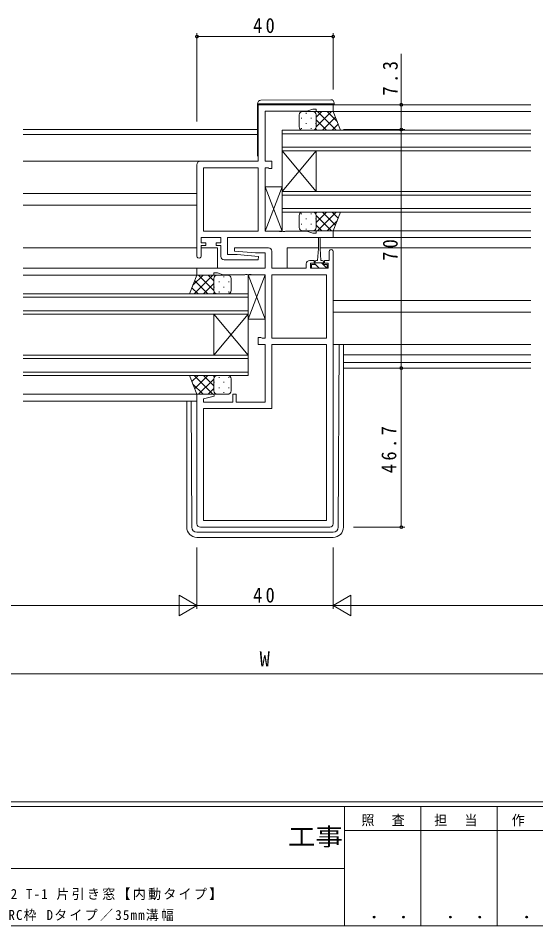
# Model space of a CAD drawing. Units: millimetres on the paper. Extents: x -420 to 373, y -297 to 267.
# Drawn here: x 1.7 to 153.7, y -297 to -30.6 of the extents above; entities that cross this region are included whole.
import ezdxf
from ezdxf.enums import TextEntityAlignment as Align

# ---------------------------------------------------------------- set-up
doc = ezdxf.new("R2010")
doc.units = ezdxf.units.MM
for name, color, linetype, lineweight in [('0-1_YKK_ZWAK', 7, 'Continuous', 9), ('0-3_YKK_11', 7, 'Continuous', 9), ('0-4_YKK_12', 2, 'Continuous', 9), ('0-5_YKK_13', 4, 'Continuous', 9), ('0-7_YKK_D', 6, 'Continuous', 9)]:
    doc.layers.add(name, color=color, linetype=linetype, lineweight=lineweight)
doc.layers.add('0-2_USER1', color=3, linetype='Continuous')
doc.styles.add('ＭＳ ゴシック', font='')
doc.styles.get('ＭＳ ゴシック').set_extended_font_data('MS Gothic')

msp = doc.modelspace()

# ---------------------------------------------------------------- linework, layer by layer
at = {"layer": '0-1_YKK_ZWAK'}
for p, q in [((352.3, -260.6), (-417.7, -260.6)), ((314.5, -262), (-417.7, -262)), ((97.5, -262), (97.5, -297)), ((119.9, -262), (119.9, -297)), ((142.3, -262), (142.3, -297)), ((165.684, -268.999), (97.5, -268.999)), ((-31.3, -280.199), (97.5, -280.199)), ((-417.7, -297), (314.5, -297))]:
    msp.add_line(p, q, dxfattribs=at)
at = {"layer": '0-3_YKK_11'}
for p, q in [((72.194, -55.979), (94.194, -55.979)), ((72.194, -72.579), (72.194, -55.979)), ((74.194, -57.909), (74.194, -72.579)), ((86.463, -57.909), (74.194, -57.909)), ((88.194, -57.279), (86.463, -57.909)), ((89.194, -57.279), (88.194, -57.279)), ((89.194, -57.979), (89.194, -57.279)), ((94.194, -57.979), (89.194, -57.979)), ((94.194, -55.979), (94.194, -57.979)), ((54.194, -100.379), (54.194, -73.579)), ((55.194, -72.579), (72.194, -72.579)), ((56.124, -74.509), (72.194, -74.509)), ((56.124, -93.049), (56.124, -74.509)), ((72.194, -74.509), (72.194, -93.049)), ((72.194, -74.509), (72.194, -93.049)), ((74.194, -72.579), (76.194, -72.579)), ((74.194, -74.509), (74.194, -93.049)), ((75.066, -74.509), (74.194, -74.509)), ((75.23, -74.594), (75.066, -74.509)), ((75.394, -74.679), (75.23, -74.594)), ((76.194, -72.579), (76.194, -74.679)), ((76.194, -74.679), (75.394, -74.679)), ((72.194, -93.049), (56.124, -93.049)), ((74.194, -93.049), (78.235, -93.049)), ((78.235, -93.049), (78.419, -93.169)), ((78.419, -93.169), (78.969, -93.169)), ((78.969, -93.169), (79.152, -93.049)), ((79.152, -93.049), (79.235, -93.049)), ((79.235, -93.049), (79.419, -93.169)), ((79.419, -93.169), (79.969, -93.169)), ((79.969, -93.169), (80.152, -93.049)), ((80.152, -93.049), (86.463, -93.049)), ((86.463, -93.049), (88.194, -93.679)), ((89.194, -92.979), (94.194, -92.979)), ((89.194, -93.679), (89.194, -92.979)), ((94.194, -92.979), (94.194, -94.979)), ((55.394, -94.979), (55.394, -96.479)), ((61.194, -94.979), (55.394, -94.979)), ((61.194, -96.479), (61.194, -94.979)), ((63.124, -94.979), (63.124, -99.979)), ((94.194, -94.979), (63.124, -94.979)), ((88.194, -93.679), (89.194, -93.679)), ((55.394, -96.479), (56.794, -96.479)), ((55.394, -97.279), (55.394, -100.379)), ((56.794, -97.279), (55.394, -97.279)), ((56.794, -96.479), (56.794, -97.279)), ((59.794, -96.479), (61.194, -96.479)), ((59.794, -97.279), (59.794, -96.479)), ((61.194, -97.279), (59.794, -97.279)), ((61.194, -100.479), (61.194, -97.279)), ((65.174, -98.936), (65.215, -97.979)), ((65.215, -97.979), (75.194, -97.979)), ((63.124, -99.979), (66, -99.979)), ((71.387, -99.479), (65.174, -98.936)), ((66, -99.979), (72.214, -100.523)), ((74.264, -99.479), (71.387, -99.479)), ((72.214, -100.523), (72.172, -101.479)), ((74.264, -103.979), (74.264, -99.479)), ((76.194, -98.979), (76.194, -103.979)), ((92.994, -101.679), (92.994, -99.079)), ((94.194, -99.079), (94.194, -178.979)), ((72.172, -101.479), (62.194, -101.479)), ((86.294, -103.979), (86.294, -102.679)), ((87.294, -101.679), (88.594, -101.679)), ((87.494, -102.479), (87.494, -103.979)), ((88.594, -102.479), (87.494, -102.479)), ((88.594, -101.679), (88.594, -102.479)), ((91.594, -101.679), (92.994, -101.679)), ((91.594, -102.479), (91.594, -101.679)), ((92.694, -102.479), (91.594, -102.479)), ((92.694, -103.979), (92.694, -102.479)), ((54.194, -103.979), (74.264, -103.979)), ((54.194, -105.979), (54.194, -103.979)), ((59.194, -105.979), (54.194, -105.979)), ((59.194, -105.279), (59.194, -105.979)), ((60.194, -105.279), (59.194, -105.279)), ((61.925, -105.909), (60.194, -105.279)), ((68.235, -105.909), (61.925, -105.909)), ((68.419, -105.789), (68.235, -105.909)), ((68.969, -105.789), (68.419, -105.789)), ((69.152, -105.909), (68.969, -105.789)), ((69.235, -105.909), (69.152, -105.909)), ((69.419, -105.789), (69.235, -105.909)), ((69.969, -105.789), (69.419, -105.789)), ((70.152, -105.909), (69.969, -105.789)), ((74.194, -105.909), (70.152, -105.909)), ((74.194, -124.449), (74.194, -105.909)), ((76.194, -103.979), (86.294, -103.979)), ((76.194, -105.909), (92.264, -105.909)), ((76.194, -124.449), (76.194, -105.909)), ((87.494, -103.979), (92.694, -103.979)), ((92.264, -105.909), (92.264, -124.449)), ((92.264, -105.909), (92.264, -124.449)), ((72.194, -124.279), (72.994, -124.279)), ((72.194, -126.379), (72.194, -124.279)), ((72.994, -124.279), (73.157, -124.364)), ((73.157, -124.364), (73.321, -124.449)), ((73.321, -124.449), (74.194, -124.449)), ((92.264, -124.449), (76.194, -124.449)), ((74.194, -126.379), (72.194, -126.379)), ((74.194, -143.249), (74.194, -126.379)), ((76.194, -126.379), (92.264, -126.379)), ((76.194, -145.179), (76.194, -126.379)), ((92.264, -126.379), (92.264, -178.049)), ((92.264, -126.379), (92.264, -178.049)), ((54.194, -140.979), (59.154, -140.979)), ((54.194, -178.979), (54.194, -140.979)), ((59.154, -140.979), (59.223, -141.502)), ((64.694, -140.979), (65.694, -140.979)), ((64.694, -143.249), (64.694, -140.979)), ((65.694, -140.979), (65.694, -143.249)), ((59.223, -141.502), (56.124, -142.332)), ((56.124, -142.332), (56.124, -143.249)), ((56.124, -143.249), (64.694, -143.249)), ((65.694, -143.249), (74.194, -143.249)), ((56.124, -145.179), (76.194, -145.179)), ((56.124, -178.049), (56.124, -145.179)), ((92.264, -178.049), (56.124, -178.049)), ((93.194, -179.979), (55.194, -179.979))]:
    msp.add_line(p, q, dxfattribs=at)
for centre, radius, start, end in [((55.194, -73.579), 1, 90, 179.99998), ((75.194, -98.979), 1, 0, 89.99998), ((93.594, -99.079), 0.6, 359.99998, 180), ((54.794, -100.379), 0.6, 179.99998, 0), ((62.194, -100.479), 1, 180, 269.99998), ((87.294, -102.679), 1, 90, 179.99998), ((55.194, -178.979), 1, 180, 269.99998), ((93.194, -178.979), 1, 270, 359.99998)]:
    msp.add_arc(centre, radius, start, end, dxfattribs=at)
at = {"layer": '0-4_YKK_12'}
for p, q in [((93.694, -57.979), (152.194, -57.979)), ((93.894, -55.979), (152.194, -55.979)), ((71.994, -63.279), (3.194, -63.279)), ((79.194, -63.479), (152.194, -63.479)), ((79.194, -63.479), (79.194, -69.479)), ((71.994, -64.679), (3.194, -64.679)), ((79.194, -64.479), (152.194, -64.479)), ((79.194, -68.479), (152.194, -68.479)), ((79.194, -69.479), (152.194, -69.479)), ((79.194, -69.479), (89.194, -81.479)), ((79.194, -81.479), (89.194, -69.479)), ((79.194, -82.279), (79.194, -69.479)), ((89.194, -81.479), (89.194, -69.479)), ((55.194, -72.579), (3.194, -72.579)), ((54.194, -82.079), (3.194, -82.079)), ((79.194, -81.479), (152.194, -81.479)), ((79.194, -81.479), (79.194, -87.479)), ((79.194, -82.479), (152.194, -82.479)), ((54.194, -85.479), (3.194, -85.479)), ((79.194, -86.479), (152.194, -86.479)), ((79.194, -87.479), (152.194, -87.479)), ((93.696, -92.979), (152.194, -92.979)), ((63.411, -94.98), (152.194, -94.979)), ((99.879, -94.979), (93.694, -94.979)), ((108.194, -94.979), (107.508, -94.979)), ((54.194, -97.979), (3.194, -97.979)), ((60.194, -97.979), (55.394, -97.979)), ((60.194, -97.979), (60.194, -103.979)), ((80.694, -97.979), (80.694, -103.872)), ((89.844, -97.979), (80.694, -97.979)), ((108.194, -97.979), (90.344, -97.979)), ((108.194, -97.979), (152.194, -97.979)), ((54.494, -103.979), (3.194, -103.979)), ((54.694, -105.979), (3.194, -105.979)), ((69.194, -111.479), (3.194, -111.479)), ((69.194, -112.479), (3.194, -112.479)), ((94.194, -113.479), (152.194, -113.479)), ((69.194, -116.479), (3.194, -116.479)), ((94.194, -116.879), (152.194, -116.879)), ((69.194, -117.479), (3.194, -117.479)), ((69.194, -117.479), (59.194, -129.479)), ((69.194, -129.479), (59.194, -117.479)), ((59.194, -129.479), (59.194, -117.479)), ((69.194, -129.479), (3.194, -129.479)), ((69.194, -130.479), (3.194, -130.479)), ((69.194, -135.479), (69.194, -129.479)), ((97.194, -129.379), (152.194, -129.379)), ((97.194, -131.649), (152.194, -131.649)), ((69.194, -134.479), (3.194, -134.479)), ((69.194, -135.479), (3.194, -135.479)), ((97.194, -133.279), (152.194, -133.279)), ((54.694, -140.979), (3.194, -140.979)), ((54.194, -142.979), (3.194, -142.979))]:
    msp.add_line(p, q, dxfattribs=at)
msp.add_lwpolyline([(69.194, -129.479), (69.194, -117.479), (69.194, -111.479)], dxfattribs=at)
at = {"layer": '0-5_YKK_13'}
for p, q in [((71.994, -55.671), (71.994, -55.679)), ((71.994, -55.679), (71.994, -55.979)), ((71.994, -55.679), (72.489, -55.679)), ((93.485, -54.492), (72.985, -54.671)), ((94.494, -55.979), (94.494, -55.679)), ((71.994, -70.979), (71.994, -55.979)), ((85.194, -57.979), (88.194, -57.979)), ((85.194, -57.979), (88.194, -57.979)), ((86.274, -58.399), (86.274, -58.599)), ((94.194, -57.979), (88.194, -57.979)), ((89.104, -58.565), (89.104, -58.599)), ((89.194, -59.671), (90.885, -57.979)), ((89.237, -62.456), (93.714, -57.979)), ((89.562, -57.979), (95.062, -63.479)), ((92.39, -57.979), (95.356, -60.945)), ((96.35, -63.479), (94.194, -57.979)), ((84.194, -62.479), (84.194, -58.979)), ((84.194, -62.479), (84.194, -58.979)), ((84.859, -59.814), (84.859, -60.014)), ((87.689, -59.814), (87.689, -60.014)), ((89.194, -58.979), (89.194, -62.479)), ((89.194, -58.979), (89.194, -62.079)), ((89.194, -58.979), (89.194, -62.079)), ((89.194, -60.439), (92.233, -63.479)), ((91.042, -63.479), (94.855, -59.667)), ((84.859, -62.844), (84.859, -63.044)), ((88.194, -63.479), (85.194, -63.479)), ((88.194, -63.479), (85.194, -63.479)), ((86.274, -61.429), (86.274, -61.629)), ((87.689, -62.844), (87.689, -63.044)), ((88.194, -63.479), (96.194, -63.479)), ((88.214, -63.479), (88.215, -63.478)), ((88.999, -63.073), (89.405, -63.479)), ((89.104, -61.429), (89.104, -61.629)), ((93.871, -63.479), (95.651, -61.698)), ((74.194, -80.049), (79.194, -80.049)), ((74.194, -93.049), (74.194, -80.049)), ((79.194, -80.049), (74.194, -93.049)), ((79.194, -93.049), (74.194, -80.049)), ((79.194, -80.049), (79.194, -93.049)), ((84.859, -88.114), (84.859, -87.914)), ((88.194, -87.479), (85.194, -87.479)), ((87.689, -88.114), (87.689, -87.914)), ((96.35, -87.479), (88.194, -87.479)), ((88.214, -87.479), (88.215, -87.48)), ((88.999, -87.886), (89.405, -87.479)), ((89.194, -90.519), (92.233, -87.479)), ((89.562, -92.979), (95.062, -87.479)), ((91.042, -87.479), (94.855, -91.292)), ((93.871, -87.479), (95.651, -89.26)), ((96.35, -87.479), (94.194, -92.979)), ((84.194, -88.479), (84.194, -91.979)), ((86.274, -89.529), (86.274, -89.329)), ((89.104, -89.529), (89.104, -89.329)), ((89.194, -91.979), (89.194, -88.479)), ((89.237, -88.502), (93.714, -92.979)), ((92.39, -92.979), (95.356, -90.013)), ((79.194, -93.049), (74.194, -93.049)), ((84.859, -91.144), (84.859, -90.944)), ((85.194, -92.979), (88.194, -92.979)), ((86.274, -92.559), (86.274, -92.359)), ((87.689, -91.144), (87.689, -90.944)), ((94.194, -92.979), (88.194, -92.979)), ((89.104, -92.394), (89.104, -92.359)), ((89.194, -91.288), (90.885, -92.979)), ((89.844, -98.179), (89.844, -95.229)), ((90.344, -95.229), (90.344, -98.179)), ((89.844, -98.179), (89.594, -101.679)), ((90.344, -98.179), (90.594, -101.679)), ((87.794, -102.879), (88.844, -102.879)), ((87.794, -103.979), (87.794, -102.879)), ((88.844, -102.079), (88.844, -102.879)), ((88.844, -102.379), (91.344, -102.379)), ((90.094, -103.973), (88.844, -102.723)), ((89.594, -101.679), (89.244, -101.679)), ((90.944, -101.679), (90.594, -101.679)), ((92.345, -103.979), (90.745, -102.379)), ((91.344, -102.879), (91.344, -102.079)), ((91.344, -102.879), (92.394, -102.879)), ((92.394, -102.879), (92.394, -103.979)), ((52.036, -111.479), (54.193, -105.979)), ((55.996, -105.979), (53.031, -108.945)), ((58.825, -105.979), (53.325, -111.479)), ((54.193, -105.979), (60.193, -105.979)), ((59.15, -110.456), (54.673, -105.979)), ((59.193, -107.67), (57.501, -105.979)), ((59.283, -106.564), (59.283, -106.599)), ((63.193, -105.979), (60.193, -105.979)), ((62.113, -106.399), (62.113, -106.599)), ((69.194, -105.909), (74.194, -105.909)), ((69.194, -118.909), (69.194, -105.909)), ((74.194, -105.909), (69.194, -118.909)), ((74.194, -118.909), (69.194, -105.909)), ((74.194, -105.909), (74.194, -118.909)), ((87.855, -103.979), (87.794, -103.918)), ((92.394, -103.979), (87.794, -103.979)), ((90.1, -103.979), (90.094, -103.973)), ((57.345, -111.479), (53.532, -107.666)), ((59.193, -108.439), (56.153, -111.479)), ((59.193, -106.979), (59.193, -110.479)), ((59.193, -106.979), (59.193, -110.079)), ((60.698, -107.814), (60.698, -108.014)), ((63.528, -107.814), (63.528, -108.014)), ((64.193, -110.479), (64.193, -106.979)), ((60.193, -111.479), (52.193, -111.479)), ((54.516, -111.479), (52.735, -109.698)), ((59.388, -111.072), (58.982, -111.479)), ((59.283, -109.429), (59.283, -109.629)), ((60.173, -111.479), (60.172, -111.478)), ((60.193, -111.479), (63.193, -111.479)), ((60.698, -110.844), (60.698, -111.044)), ((62.113, -109.429), (62.113, -109.629)), ((63.528, -110.844), (63.528, -111.044)), ((74.194, -118.909), (69.194, -118.909)), ((94.194, -126.379), (152.194, -126.379)), ((94.194, -126.379), (94.494, -126.379)), ((95.701, -179.985), (95.984, -126.379)), ((97.194, -126.379), (97.194, -179.977)), ((52.036, -135.479), (54.193, -140.979)), ((60.193, -135.479), (52.193, -135.479)), ((54.516, -135.479), (52.735, -137.26)), ((58.825, -140.979), (53.325, -135.479)), ((57.345, -135.479), (53.532, -139.291)), ((59.193, -138.518), (56.153, -135.479)), ((59.388, -135.885), (58.982, -135.479)), ((60.173, -135.479), (60.172, -135.48)), ((60.193, -135.479), (63.193, -135.479)), ((55.996, -140.979), (53.031, -138.013)), ((59.15, -136.502), (54.673, -140.979)), ((59.193, -139.979), (59.193, -136.479)), ((59.193, -139.979), (59.193, -136.879)), ((59.283, -137.529), (59.283, -137.329)), ((60.698, -136.114), (60.698, -135.914)), ((62.113, -137.529), (62.113, -137.329)), ((63.528, -136.114), (63.528, -135.914)), ((64.193, -136.479), (64.193, -139.979)), ((54.193, -140.979), (60.193, -140.979)), ((59.193, -139.287), (57.501, -140.979)), ((59.283, -140.393), (59.283, -140.359)), ((63.193, -140.979), (60.193, -140.979)), ((60.698, -139.144), (60.698, -138.944)), ((62.113, -140.559), (62.113, -140.359)), ((63.528, -139.144), (63.528, -138.944)), ((51.194, -142.979), (51.194, -179.977)), ((52.686, -179.985), (52.491, -142.979)), ((94.201, -181.477), (54.186, -181.477)), ((94.194, -182.977), (54.194, -182.977))]:
    msp.add_line(p, q, dxfattribs=at)
msp.add_lwpolyline([(72.489, -55.679), (93.989, -55.679), (94.494, -55.679), (94.494, -55.492)], dxfattribs=at)
for centre, radius, start, end in [((72.994, -55.671), 1, 90.5, 180), ((93.494, -55.492), 1, 0, 90.5), ((85.194, -58.979), 1, 89.99989, 179.99989), ((85.194, -58.979), 1, 89.99989, 179.99989), ((88.194, -58.979), 1, 359.99989, 89.99989), ((88.194, -58.979), 1, 359.99989, 89.99989), ((88.194, -58.979), 1, 359.99989, 89.99989), ((85.194, -62.479), 1, 179.99989, 269.99989), ((85.194, -62.479), 1, 179.99988, 269.99989), ((88.194, -62.479), 1, 269.99989, 359.99989), ((72.494, -70.979), 0.5, 180, 233.13016), ((85.194, -88.479), 1, 90.00009, 180.00009), ((88.194, -88.479), 1, 0.00011, 90.00009), ((85.194, -91.979), 1, 180.00009, 270.00009), ((88.194, -91.979), 1, 270.00009, 0.00009), ((90.094, -95.229), 0.25, 0, 180), ((89.244, -102.079), 0.4, 90, 180), ((90.944, -102.079), 0.4, 0, 90), ((60.193, -106.979), 1, 90.00009, 180.00009), ((60.193, -106.979), 1, 90.00009, 180.00009), ((63.193, -106.979), 1, 0.00009, 90.00009), ((60.193, -110.479), 1, 180.00009, 270.00009), ((63.193, -110.479), 1, 270.00009, 0.00009), ((60.193, -136.479), 1, 89.99989, 179.99989), ((63.193, -136.479), 1, 359.99989, 89.99989), ((60.193, -139.979), 1, 179.99989, 269.99989), ((60.193, -139.979), 1, 179.99989, 269.99989), ((63.193, -139.979), 1, 269.99989, 359.99989), ((54.194, -179.977), 3, 180, 270), ((54.186, -179.977), 1.5, 180.30154, 270), ((94.194, -179.977), 3, 270, 0), ((94.201, -179.977), 1.5, 270, 359.69844)]:
    msp.add_arc(centre, radius, start, end, dxfattribs=at)
at = {"layer": '0-7_YKK_D'}
for p, q in [((54.194, -60.854), (54.194, -34.979)), ((94.194, -35.979), (54.194, -35.979)), ((94.194, -51.485), (94.194, -34.979)), ((114.194, -55.979), (114.194, -41.079)), ((97.194, -55.979), (115.194, -55.979)), ((114.194, -63.279), (114.194, -55.979)), ((97.194, -63.279), (115.194, -63.279)), ((100.194, -63.279), (115.194, -63.279)), ((114.194, -63.279), (114.194, -133.279)), ((100.194, -133.279), (115.194, -133.279)), ((100.194, -133.279), (115.194, -133.279)), ((114.194, -133.279), (114.194, -179.979)), ((100.194, -179.979), (115.194, -179.979)), ((54.194, -185.977), (54.194, -203.977)), ((54.194, -185.977), (54.194, -203.977)), ((94.194, -185.977), (94.194, -203.977)), ((94.194, -185.977), (94.194, -203.977)), ((48.997, -199.977), (48.997, -205.977)), ((54.194, -202.977), (48.997, -199.977)), ((94.194, -202.977), (99.39, -199.977)), ((99.39, -205.977), (99.39, -199.977)), ((-89.806, -202.977), (48.194, -202.977)), ((54.194, -202.977), (43.801, -202.977)), ((54.194, -202.977), (48.997, -205.977)), ((54.194, -202.977), (94.194, -202.977)), ((94.194, -202.977), (104.586, -202.977)), ((94.194, -202.977), (99.39, -205.977)), ((100.194, -202.977), (238.194, -202.977)), ((238.194, -222.977), (-89.806, -222.977))]:
    msp.add_line(p, q, dxfattribs=at)
for centre in [(54.194, -35.979), (94.194, -35.979), (114.194, -55.979), (114.194, -63.279), (114.194, -63.279), (114.194, -133.279), (114.194, -133.279), (114.194, -179.979)]:
    msp.add_circle(centre, 0.425, dxfattribs=at)

# ---------------------------------------------------------------- texts
at = {"layer": '0-1_YKK_ZWAK', "color": 2, "style": 'ＭＳ ゴシック', "width": 1.15}
msp.add_text('工事', height=5.132, dxfattribs=at).set_placement((80.931, -274.956), align=Align.BOTTOM_LEFT)
at = {"layer": '0-1_YKK_ZWAK', "color": 3, "style": 'ＭＳ ゴシック', "width": 1.15}
for p in [(101.955, -295.946), (124.355, -295.946), (146.755, -295.946)]:
    msp.add_text(' ． ．', height=3.666, dxfattribs=at).set_placement(p, align=Align.BOTTOM_LEFT)
at = {"layer": '0-1_YKK_ZWAK', "char_height": 2.933, "attachment_point": 7, "style": 'ＭＳ ゴシック'}
for s, insert in [('\\T1.17;\\W0.95;照\\~\\~査', (102.489, -267.78)), ('\\T1.17;\\W0.95;担\\~\\~当', (123.855, -267.78)), ('\\T1.17;\\W0.95;作\\~\\~図', (146.62, -267.762))]:
    msp.add_mtext(s, dxfattribs=dict(at, insert=insert))
at = {"layer": '0-2_USER1', "color": 7, "char_height": 2.933, "attachment_point": 7, "style": 'ＭＳ ゴシック'}
for s, insert in [('\\T1.18;\\W0.95;EXIMA32\\~T-1\\~片引き窓【内動タイプ】', (-13.903, -289.449)), ('\\T1.18;\\W0.95;RC枠\\~Dタイプ／35mm溝幅', (-1.163, -295.625))]:
    msp.add_mtext(s, dxfattribs=dict(at, insert=insert))
at = {"layer": '0-7_YKK_D', "color": 3, "style": 'ＭＳ ゴシック'}
msp.add_text('W', height=4.399, dxfattribs=at).set_placement((72.594, -222.177), align=Align.BOTTOM_LEFT)
at = {"layer": '0-7_YKK_D', "color": 3, "char_height": 4.399, "attachment_point": 7, "style": 'ＭＳ ゴシック'}
for insert in [(70.674, -34.979), (70.674, -202.177)]:
    msp.add_mtext('\\T1.36;\\W0.9;40', dxfattribs=dict(at, insert=insert))
at = {"layer": '0-7_YKK_D', "color": 3, "char_height": 4.399, "attachment_point": 7, "rotation": 90, "style": 'ＭＳ ゴシック'}
for s, insert in [('\\T1.38;\\W0.9;7.3', (113.194, -53.279)), ('\\T1.36;\\W0.9;70', (113.194, -101.799)), ('\\T1.38;\\W0.9;46.7', (112.794, -164.149))]:
    msp.add_mtext(s, dxfattribs=dict(at, insert=insert))

doc.saveas('drawing.dxf')
